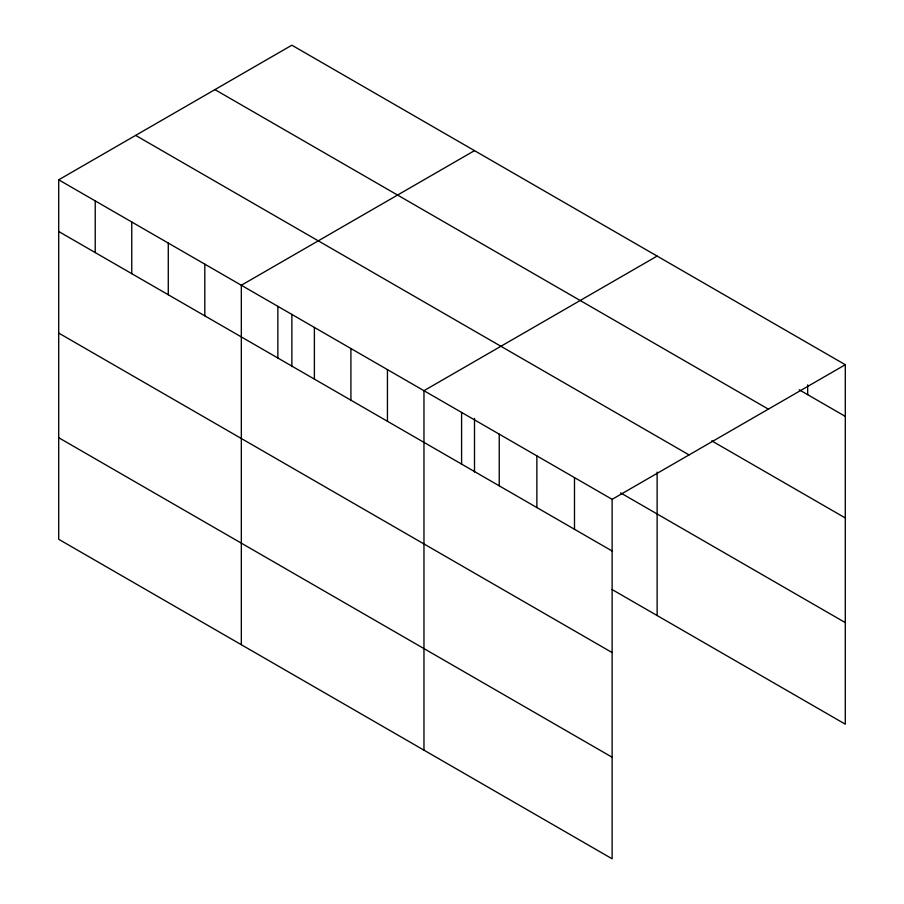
<?xml version="1.0" encoding="UTF-8"?>
<svg xmlns="http://www.w3.org/2000/svg" width="904" height="904" viewBox="0 0 904 904"><rect width="100%" height="100%" fill="white"/><g stroke="black" fill="none" stroke-linecap="round" stroke-linejoin="round"><path stroke-width="1.36" d="M58.703 179.817L612.132 499.336L612.132 858.8L58.703 539.281L58.703 179.817L291.868 45.2L845.296 364.719L845.296 724.183L612.087 589.532M474.498 150.64L241.334 285.257L241.334 644.721M657.129 256.081L423.965 390.697L423.965 750.162M612.132 499.336L845.296 364.719M799.17 389.76L845.296 416.394M214.926 89.62L768.355 409.139M711.764 440.869L845.296 517.958M135.645 135.397L689.074 454.915M620.607 492.883L845.296 622.607M58.703 231.492L612.132 551.011M58.703 333.067L612.132 652.575M58.703 437.717L612.132 757.224M807.667 384.889L807.667 394.664M657.129 472.114L657.129 615.545M574.492 477.606L574.492 529.281M536.863 455.876L536.863 507.551M499.234 434.157L499.234 485.821M474.498 418.405L474.498 472.012M461.594 412.427L461.594 464.102M387.443 369.612L387.443 421.287M350.91 348.526L350.91 400.189M314.389 327.44L314.389 379.104M291.868 314.377L291.868 366.572M277.856 306.343L277.856 358.018M204.812 264.171L204.812 315.846M168.28 243.086L168.28 294.749M131.758 221.988L131.758 273.663M95.225 200.903L95.225 252.578"/></g></svg>
